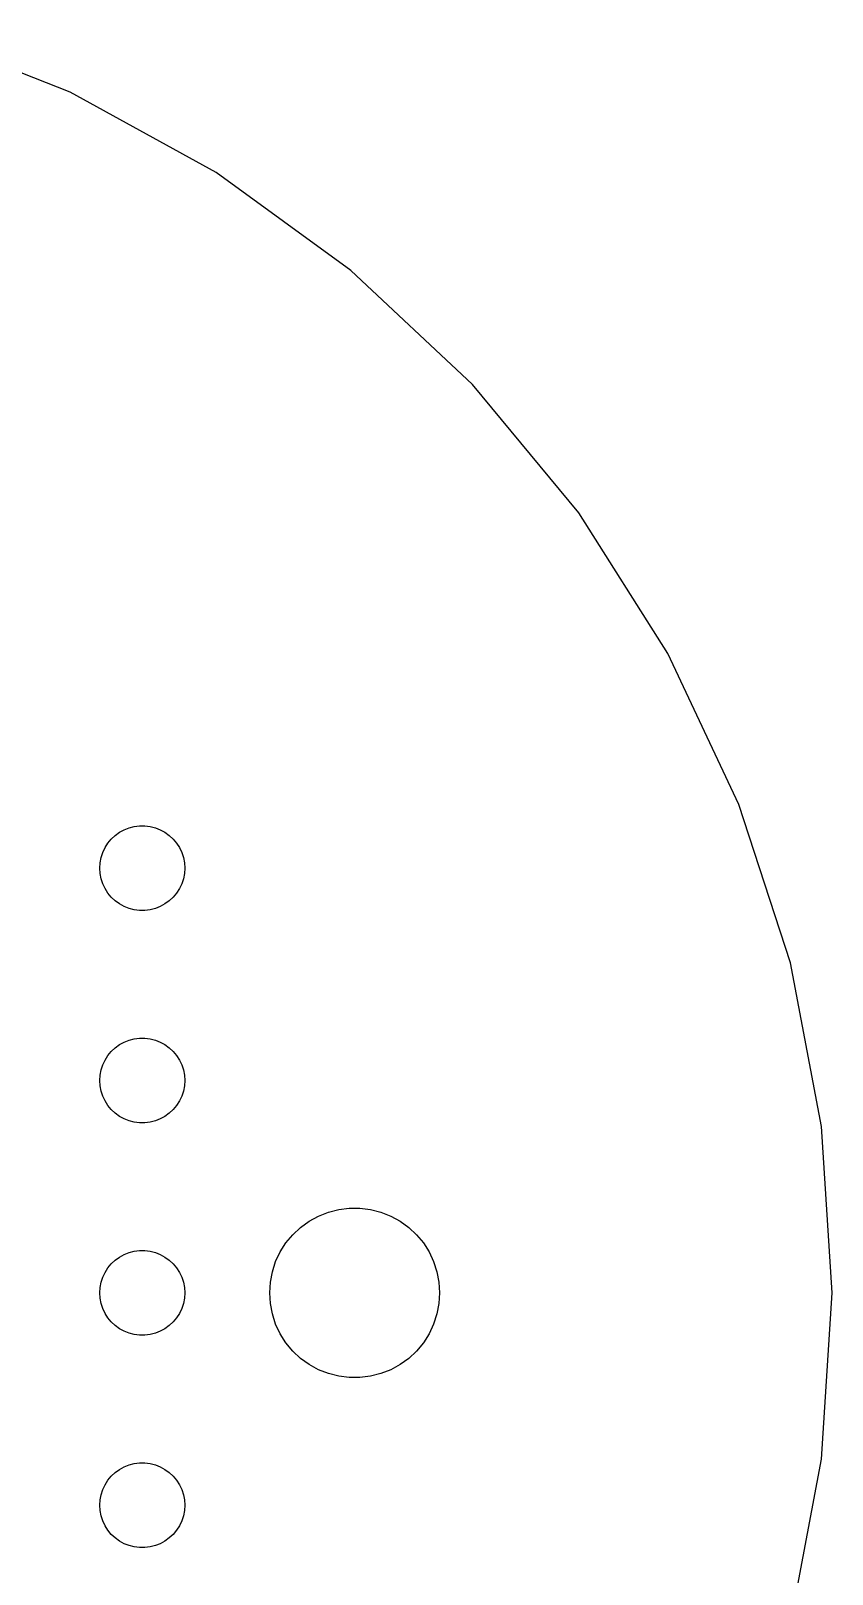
# Model space of a CAD drawing. Header units: metres. Extents: x -47 to 47, y 63 to 266.
# Drawn here: x 18.6 to 46.9, y 100.1 to 154.6 of the extents above; entities that cross this region are included whole.
import ezdxf

# ---------------------------------------------------------------- set-up
doc = ezdxf.new("R2010")
doc.units = ezdxf.units.M

msp = doc.modelspace()

# ---------------------------------------------------------------- linework, layer by layer
for p, q in [((19.952, 152.4), (14.4805, 154.566)), ((25.1088, 149.565), (19.952, 152.4)), ((29.8696, 146.106), (25.1088, 149.565)), ((34.1594, 142.078), (29.8696, 146.106)), ((37.9104, 137.544), (34.1594, 142.078)), ((41.0636, 132.575), (37.9104, 137.544)), ((43.5692, 127.25), (41.0636, 132.575)), ((45.3877, 121.654), (43.5692, 127.25)), ((22.0365, 126.427), (22.2189, 126.473)), ((22.2189, 126.473), (22.4058, 126.497)), ((22.4058, 126.497), (22.5942, 126.497)), ((22.5942, 126.497), (22.7811, 126.473)), ((22.7811, 126.473), (22.9635, 126.427)), ((21.2865, 125.882), (21.4065, 126.027)), ((21.4065, 126.027), (21.5439, 126.156)), ((21.5439, 126.156), (21.6963, 126.266)), ((21.6963, 126.266), (21.8613, 126.357)), ((21.8613, 126.357), (22.0365, 126.427)), ((22.9635, 126.427), (23.1387, 126.357)), ((23.1387, 126.357), (23.3037, 126.266)), ((23.3037, 126.266), (23.4561, 126.156)), ((23.4561, 126.156), (23.5934, 126.027)), ((23.5934, 126.027), (23.7135, 125.882)), ((21.0118, 125.188), (21.0471, 125.373)), ((21.0471, 125.373), (21.1053, 125.552)), ((21.1053, 125.552), (21.1855, 125.723)), ((21.1855, 125.723), (21.2865, 125.882)), ((23.7135, 125.882), (23.8145, 125.723)), ((23.8145, 125.723), (23.8947, 125.552)), ((23.8947, 125.552), (23.9529, 125.373)), ((23.9529, 125.373), (23.9882, 125.188)), ((21, 125), (21.0118, 125.188)), ((21.0118, 124.812), (21, 125)), ((21.0471, 124.627), (21.0118, 124.812)), ((23.9882, 124.812), (23.9529, 124.627)), ((23.9882, 125.188), (24, 125)), ((24, 125), (23.9882, 124.812)), ((21.1053, 124.448), (21.0471, 124.627)), ((21.1855, 124.277), (21.1053, 124.448)), ((21.2865, 124.118), (21.1855, 124.277)), ((23.8145, 124.277), (23.7135, 124.118)), ((23.8947, 124.448), (23.8145, 124.277)), ((23.9529, 124.627), (23.8947, 124.448)), ((21.4065, 123.973), (21.2865, 124.118)), ((21.5439, 123.844), (21.4065, 123.973)), ((21.6963, 123.734), (21.5439, 123.844)), ((21.8613, 123.643), (21.6963, 123.734)), ((23.3037, 123.734), (23.1387, 123.643)), ((23.4561, 123.844), (23.3037, 123.734)), ((23.5934, 123.973), (23.4561, 123.844)), ((23.7135, 124.118), (23.5934, 123.973)), ((22.0365, 123.573), (21.8613, 123.643)), ((22.2189, 123.527), (22.0365, 123.573)), ((22.4058, 123.503), (22.2189, 123.527)), ((22.5942, 123.503), (22.4058, 123.503)), ((22.7811, 123.527), (22.5942, 123.503)), ((22.9635, 123.573), (22.7811, 123.527)), ((23.1387, 123.643), (22.9635, 123.573)), ((46.4904, 115.873), (45.3877, 121.654)), ((21.6963, 118.766), (21.8613, 118.857)), ((21.8613, 118.857), (22.0365, 118.927)), ((22.0365, 118.927), (22.2189, 118.973)), ((22.2189, 118.973), (22.4058, 118.997)), ((22.4058, 118.997), (22.5942, 118.997)), ((22.5942, 118.997), (22.7811, 118.973)), ((22.7811, 118.973), (22.9635, 118.927)), ((22.9635, 118.927), (23.1387, 118.857)), ((23.1387, 118.857), (23.3037, 118.766)), ((21.1855, 118.223), (21.2865, 118.382)), ((21.2865, 118.382), (21.4065, 118.527)), ((21.4065, 118.527), (21.5439, 118.656)), ((21.5439, 118.656), (21.6963, 118.766)), ((23.3037, 118.766), (23.4561, 118.656)), ((23.4561, 118.656), (23.5934, 118.527)), ((23.5934, 118.527), (23.7135, 118.382)), ((23.7135, 118.382), (23.8145, 118.223)), ((21.0118, 117.688), (21.0471, 117.873)), ((21.0471, 117.873), (21.1053, 118.052)), ((21.1053, 118.052), (21.1855, 118.223)), ((23.8145, 118.223), (23.8947, 118.052)), ((23.8947, 118.052), (23.9529, 117.873)), ((23.9529, 117.873), (23.9882, 117.688)), ((21, 117.5), (21.0118, 117.688)), ((21.0118, 117.312), (21, 117.5)), ((21.0471, 117.127), (21.0118, 117.312)), ((23.9882, 117.312), (23.9529, 117.127)), ((23.9882, 117.688), (24, 117.5)), ((24, 117.5), (23.9882, 117.312)), ((21.1053, 116.948), (21.0471, 117.127)), ((21.1855, 116.777), (21.1053, 116.948)), ((21.2865, 116.618), (21.1855, 116.777)), ((23.8145, 116.777), (23.7135, 116.618)), ((23.8947, 116.948), (23.8145, 116.777)), ((23.9529, 117.127), (23.8947, 116.948)), ((21.4065, 116.473), (21.2865, 116.618)), ((21.5439, 116.344), (21.4065, 116.473)), ((21.6963, 116.234), (21.5439, 116.344)), ((21.8613, 116.143), (21.6963, 116.234)), ((22.0365, 116.073), (21.8613, 116.143)), ((23.1387, 116.143), (22.9635, 116.073)), ((23.3037, 116.234), (23.1387, 116.143)), ((23.4561, 116.344), (23.3037, 116.234)), ((23.5934, 116.473), (23.4561, 116.344)), ((23.7135, 116.618), (23.5934, 116.473)), ((22.2189, 116.027), (22.0365, 116.073)), ((22.4058, 116.003), (22.2189, 116.027)), ((22.5942, 116.003), (22.4058, 116.003)), ((22.7811, 116.027), (22.5942, 116.003)), ((22.9635, 116.073), (22.7811, 116.027)), ((46.8599, 110), (46.4904, 115.873)), ((28.7227, 112.714), (29.0729, 112.853)), ((29.0729, 112.853), (29.4379, 112.947)), ((29.4379, 112.947), (29.8116, 112.994)), ((29.8116, 112.994), (30.1884, 112.994)), ((30.1884, 112.994), (30.5621, 112.947)), ((30.5621, 112.947), (30.927, 112.853)), ((30.927, 112.853), (31.2773, 112.714)), ((27.8131, 112.054), (28.0877, 112.312)), ((28.0877, 112.312), (28.3925, 112.533)), ((28.3925, 112.533), (28.7227, 112.714)), ((31.2773, 112.714), (31.6075, 112.533)), ((31.6075, 112.533), (31.9123, 112.312)), ((31.9123, 112.312), (32.1869, 112.054)), ((27.3711, 111.445), (27.5729, 111.763)), ((27.5729, 111.763), (27.8131, 112.054)), ((32.1869, 112.054), (32.427, 111.763)), ((32.427, 111.763), (32.6289, 111.445)), ((21.5439, 111.156), (21.6963, 111.266)), ((21.6963, 111.266), (21.8613, 111.357)), ((21.8613, 111.357), (22.0365, 111.427)), ((22.0365, 111.427), (22.2189, 111.473)), ((22.2189, 111.473), (22.4058, 111.497)), ((22.4058, 111.497), (22.5942, 111.497)), ((22.5942, 111.497), (22.7811, 111.473)), ((22.7811, 111.473), (22.9635, 111.427)), ((22.9635, 111.427), (23.1387, 111.357)), ((23.1387, 111.357), (23.3037, 111.266)), ((23.3037, 111.266), (23.4561, 111.156)), ((27.2107, 111.104), (27.3711, 111.445)), ((32.6289, 111.445), (32.7893, 111.104)), ((21.1053, 110.552), (21.1855, 110.723)), ((21.1855, 110.723), (21.2865, 110.882)), ((21.2865, 110.882), (21.4065, 111.027)), ((21.4065, 111.027), (21.5439, 111.156)), ((23.4561, 111.156), (23.5934, 111.027)), ((23.5934, 111.027), (23.7135, 110.882)), ((23.7135, 110.882), (23.8145, 110.723)), ((23.8145, 110.723), (23.8947, 110.552)), ((27.0237, 110.376), (27.0942, 110.746)), ((27.0942, 110.746), (27.2107, 111.104)), ((32.7893, 111.104), (32.9057, 110.746)), ((32.9057, 110.746), (32.9763, 110.376)), ((21, 110), (21.0118, 110.188)), ((21.0118, 110.188), (21.0471, 110.373)), ((21.0471, 110.373), (21.1053, 110.552)), ((23.8947, 110.552), (23.9529, 110.373)), ((23.9529, 110.373), (23.9882, 110.188)), ((23.9882, 110.188), (24, 110)), ((27, 110), (27.0237, 110.376)), ((32.9763, 110.376), (33, 110)), ((21.0118, 109.812), (21, 110)), ((21.0471, 109.627), (21.0118, 109.812)), ((21.1053, 109.448), (21.0471, 109.627)), ((23.9529, 109.627), (23.8947, 109.448)), ((23.9882, 109.812), (23.9529, 109.627)), ((24, 110), (23.9882, 109.812)), ((27.0237, 109.624), (27, 110)), ((27.0942, 109.254), (27.0237, 109.624)), ((32.9763, 109.624), (32.9057, 109.254)), ((33, 110), (32.9763, 109.624)), ((46.4904, 104.127), (46.8599, 110)), ((21.1855, 109.277), (21.1053, 109.448)), ((21.2865, 109.118), (21.1855, 109.277)), ((21.4065, 108.973), (21.2865, 109.118)), ((23.7135, 109.118), (23.5934, 108.973)), ((23.8145, 109.277), (23.7135, 109.118)), ((23.8947, 109.448), (23.8145, 109.277)), ((27.2107, 108.896), (27.0942, 109.254)), ((32.9057, 109.254), (32.7893, 108.896)), ((21.5439, 108.844), (21.4065, 108.973)), ((21.6963, 108.734), (21.5439, 108.844)), ((21.8613, 108.643), (21.6963, 108.734)), ((22.0365, 108.573), (21.8613, 108.643)), ((22.2189, 108.527), (22.0365, 108.573)), ((22.4058, 108.503), (22.2189, 108.527)), ((22.5942, 108.503), (22.4058, 108.503)), ((22.7811, 108.527), (22.5942, 108.503)), ((22.9635, 108.573), (22.7811, 108.527)), ((23.1387, 108.643), (22.9635, 108.573)), ((23.3037, 108.734), (23.1387, 108.643)), ((23.4561, 108.844), (23.3037, 108.734)), ((23.5934, 108.973), (23.4561, 108.844)), ((27.3711, 108.555), (27.2107, 108.896)), ((27.5729, 108.237), (27.3711, 108.555)), ((32.6289, 108.555), (32.427, 108.237)), ((32.7893, 108.896), (32.6289, 108.555)), ((27.8131, 107.946), (27.5729, 108.237)), ((28.0877, 107.688), (27.8131, 107.946)), ((32.1869, 107.946), (31.9123, 107.688)), ((32.427, 108.237), (32.1869, 107.946)), ((28.3925, 107.467), (28.0877, 107.688)), ((28.7227, 107.286), (28.3925, 107.467)), ((31.6075, 107.467), (31.2773, 107.286)), ((31.9123, 107.688), (31.6075, 107.467)), ((29.0729, 107.147), (28.7227, 107.286)), ((29.4379, 107.053), (29.0729, 107.147)), ((29.8116, 107.006), (29.4379, 107.053)), ((30.1884, 107.006), (29.8116, 107.006)), ((30.5621, 107.053), (30.1884, 107.006)), ((30.927, 107.147), (30.5621, 107.053)), ((31.2773, 107.286), (30.927, 107.147)), ((45.3877, 98.3464), (46.4904, 104.127)), ((21.4065, 103.527), (21.5439, 103.656)), ((21.5439, 103.656), (21.6963, 103.766)), ((21.6963, 103.766), (21.8613, 103.857)), ((21.8613, 103.857), (22.0365, 103.927)), ((22.0365, 103.927), (22.2189, 103.973)), ((22.2189, 103.973), (22.4058, 103.997)), ((22.4058, 103.997), (22.5942, 103.997)), ((22.5942, 103.997), (22.7811, 103.973)), ((22.7811, 103.973), (22.9635, 103.927)), ((22.9635, 103.927), (23.1387, 103.857)), ((23.1387, 103.857), (23.3037, 103.766)), ((23.3037, 103.766), (23.4561, 103.656)), ((23.4561, 103.656), (23.5934, 103.527)), ((21.0471, 102.873), (21.1053, 103.052)), ((21.1053, 103.052), (21.1855, 103.223)), ((21.1855, 103.223), (21.2865, 103.382)), ((21.2865, 103.382), (21.4065, 103.527)), ((23.5934, 103.527), (23.7135, 103.382)), ((23.7135, 103.382), (23.8145, 103.223)), ((23.8145, 103.223), (23.8947, 103.052)), ((23.8947, 103.052), (23.9529, 102.873)), ((21, 102.5), (21.0118, 102.688)), ((21.0118, 102.312), (21, 102.5)), ((21.0118, 102.688), (21.0471, 102.873)), ((23.9529, 102.873), (23.9882, 102.688)), ((23.9882, 102.688), (24, 102.5)), ((24, 102.5), (23.9882, 102.312)), ((21.0471, 102.127), (21.0118, 102.312)), ((21.1053, 101.948), (21.0471, 102.127)), ((21.1855, 101.777), (21.1053, 101.948)), ((23.8947, 101.948), (23.8145, 101.777)), ((23.9529, 102.127), (23.8947, 101.948)), ((23.9882, 102.312), (23.9529, 102.127)), ((21.2865, 101.618), (21.1855, 101.777)), ((21.4065, 101.473), (21.2865, 101.618)), ((21.5439, 101.344), (21.4065, 101.473)), ((23.5934, 101.473), (23.4561, 101.344)), ((23.7135, 101.618), (23.5934, 101.473)), ((23.8145, 101.777), (23.7135, 101.618)), ((21.6963, 101.234), (21.5439, 101.344)), ((21.8613, 101.143), (21.6963, 101.234)), ((22.0365, 101.073), (21.8613, 101.143)), ((22.2189, 101.027), (22.0365, 101.073)), ((22.4058, 101.003), (22.2189, 101.027)), ((22.5942, 101.003), (22.4058, 101.003)), ((22.7811, 101.027), (22.5942, 101.003)), ((22.9635, 101.073), (22.7811, 101.027)), ((23.1387, 101.143), (22.9635, 101.073)), ((23.3037, 101.234), (23.1387, 101.143)), ((23.4561, 101.344), (23.3037, 101.234))]:
    msp.add_line(p, q)

doc.saveas('drawing.dxf')
